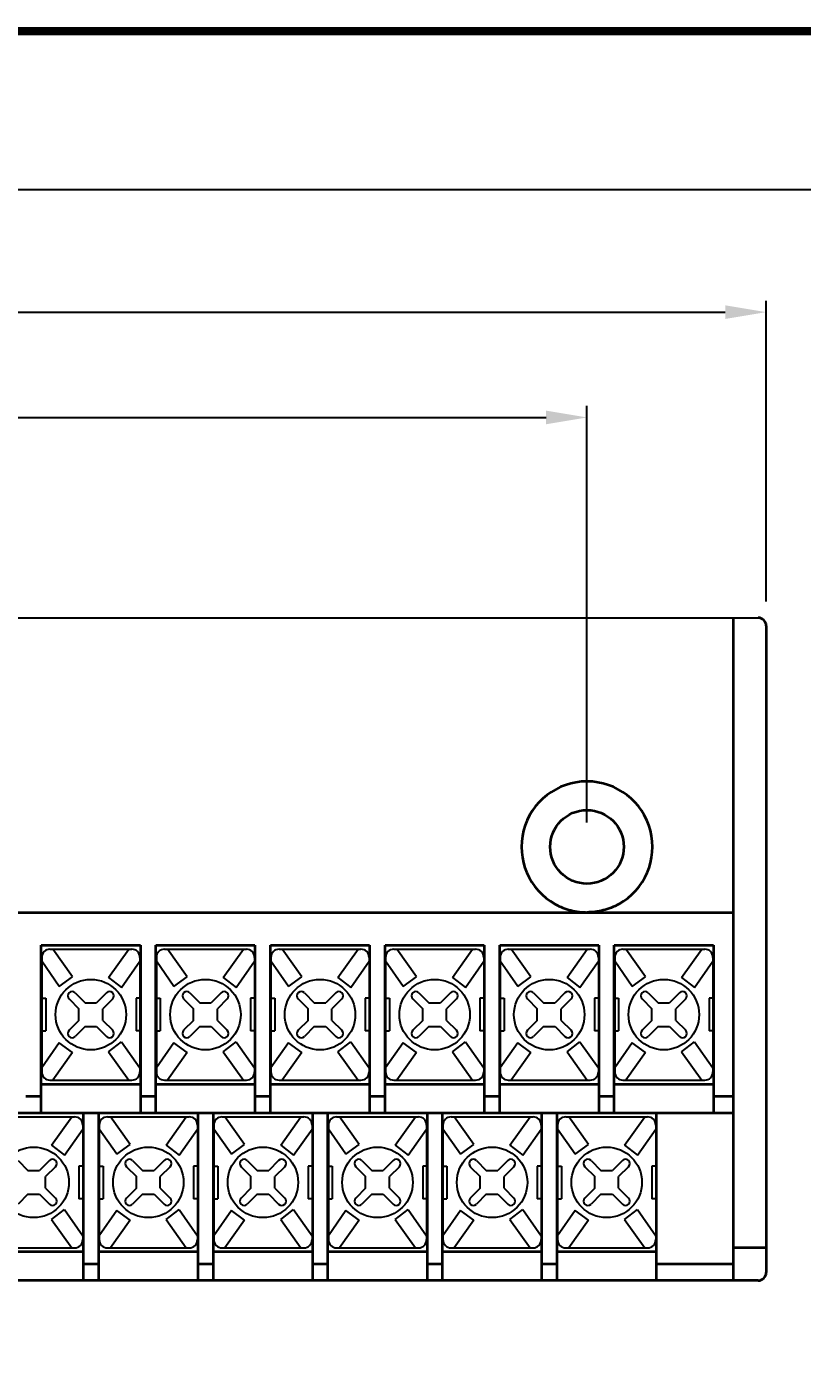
# Model space of a CAD drawing. Header units: millimetres. Extents: x 1618 to 2479, y 422 to 709.
# Drawn here: x 2261.9 to 2309.3, y 627.3 to 709.3 of the extents above; entities that cross this region are included whole.
import ezdxf

# ---------------------------------------------------------------- set-up
doc = ezdxf.new("R2010")
doc.units = ezdxf.units.MM
doc.layers.add('S', color=3, linetype='Continuous')
doc.layers.add('SHEET', color=7, linetype='Continuous')
doc.layers.add('가시적인 것(ISO)', color=7, linetype='Continuous', lineweight=35)
doc.dimstyles.get("Standard").update_dxf_attribs({"dimtxt": 0.18, "dimasz": 0.18, "dimexe": 0.18, "dimexo": 0.0625, "dimgap": 0.09, "dimtad": 0, "dimtih": 1, "dimtoh": 1, "dimdec": 4, "dimzin": 0, "dimdsep": 46, "dimtxsty": 'Standard', "dimcen": 0.09, "dimadec": 0, "dimazin": 0, "dimtfac": 1, "dimtdec": 4, "dimtofl": 0, "dimtmove": 0, "dimatfit": 3, "dimfxl": 1, "dimtolj": 1, "dimtzin": 0, "dimarcsym": 0})

# ---------------------------------------------------------------- blocks, each defined once
blk = doc.blocks.new('*D19')
at = {"color": 4, "lineweight": -2, "transparency": 16777216}
for p, q in [((2168.521, 660.716), (2168.521, 686.157)), ((2296.121, 660.716), (2296.121, 686.157)), ((2171.021, 685.457), (2293.621, 685.457))]:
    blk.add_line(p, q, dxfattribs=at)
at = {"color": 4, "transparency": 16777216}
for points in [[(2171.021, 685.874), (2171.021, 685.04), (2168.521, 685.457)], [(2293.621, 685.874), (2293.621, 685.04), (2296.121, 685.457)]]:
    blk.add_solid(points, dxfattribs=at)
at = {"layer": 'DEFPOINTS', "color": 0, "transparency": 16777216}
for p in [(2296.121, 685.457), (2168.521, 659.216), (2296.121, 659.216)]:
    blk.add_point(p, dxfattribs=at)
at = {"color": 4, "transparency": 16777216, "insert": (2232.321, 687.607), "char_height": 2.5, "attachment_point": 5}
blk.add_mtext('\\A1;127.5', dxfattribs=at)
blk = doc.blocks.new('*D20')
at = {"color": 4, "lineweight": -2, "transparency": 16777216}
for p, q in [((2158.071, 674.216), (2158.071, 692.593)), ((2307.071, 674.216), (2307.071, 692.593)), ((2160.571, 691.893), (2304.571, 691.893))]:
    blk.add_line(p, q, dxfattribs=at)
at = {"color": 4, "transparency": 16777216}
for points in [[(2160.571, 692.309), (2160.571, 691.476), (2158.071, 691.893)], [(2304.571, 692.309), (2304.571, 691.476), (2307.071, 691.893)]]:
    blk.add_solid(points, dxfattribs=at)
at = {"layer": 'DEFPOINTS', "color": 0, "transparency": 16777216}
for p in [(2307.071, 691.893), (2158.071, 672.716), (2307.071, 672.716)]:
    blk.add_point(p, dxfattribs=at)
at = {"color": 4, "transparency": 16777216, "insert": (2232.571, 694.043), "char_height": 2.5, "attachment_point": 5}
blk.add_mtext('\\A1;149', dxfattribs=at)

msp = doc.modelspace()

# ---------------------------------------------------------------- linework, layer by layer
for p, q in [((2158.571, 673.216), (2306.571, 673.216)), ((2263.888, 650.684), (2264.698, 651.276)), ((2270.888, 650.684), (2271.698, 651.276)), ((2277.888, 650.684), (2278.698, 651.276)), ((2284.888, 650.684), (2285.698, 651.276)), ((2291.888, 650.684), (2292.698, 651.276)), ((2298.888, 650.684), (2299.698, 651.276)), ((2266.904, 651.241), (2267.693, 650.625)), ((2273.904, 651.241), (2274.693, 650.625)), ((2280.904, 651.241), (2281.693, 650.625)), ((2287.904, 651.241), (2288.693, 650.625)), ((2294.904, 651.241), (2295.693, 650.625)), ((2301.904, 651.241), (2302.693, 650.625)), ((2264.698, 646.656), (2263.888, 647.248)), ((2266.904, 646.691), (2267.693, 647.307)), ((2271.698, 646.656), (2270.888, 647.248)), ((2273.904, 646.691), (2274.693, 647.307)), ((2278.698, 646.656), (2277.888, 647.248)), ((2280.904, 646.691), (2281.693, 647.307)), ((2285.698, 646.656), (2284.888, 647.248)), ((2287.904, 646.691), (2288.693, 647.307)), ((2292.698, 646.656), (2291.888, 647.248)), ((2294.904, 646.691), (2295.693, 647.307)), ((2299.698, 646.656), (2298.888, 647.248)), ((2301.904, 646.691), (2302.693, 647.307)), ((2263.414, 640.991), (2264.203, 640.375)), ((2267.398, 640.434), (2268.208, 641.026)), ((2270.414, 640.991), (2271.203, 640.375)), ((2274.398, 640.434), (2275.208, 641.026)), ((2277.414, 640.991), (2278.203, 640.375)), ((2281.398, 640.434), (2282.208, 641.026)), ((2284.414, 640.991), (2285.203, 640.375)), ((2288.398, 640.434), (2289.208, 641.026)), ((2291.414, 640.991), (2292.203, 640.375)), ((2295.398, 640.434), (2296.208, 641.026)), ((2298.414, 640.991), (2299.203, 640.375)), ((2263.414, 636.441), (2264.203, 637.057)), ((2268.208, 636.406), (2267.398, 636.998)), ((2270.414, 636.441), (2271.203, 637.057)), ((2275.208, 636.406), (2274.398, 636.998)), ((2277.414, 636.441), (2278.203, 637.057)), ((2282.208, 636.406), (2281.398, 636.998)), ((2284.414, 636.441), (2285.203, 637.057)), ((2289.208, 636.406), (2288.398, 636.998)), ((2291.414, 636.441), (2292.203, 637.057)), ((2296.208, 636.406), (2295.398, 636.998)), ((2298.414, 636.441), (2299.203, 637.057))]:
    msp.add_line(p, q)
at = {"color": 7}
for p, q in [((2263.316, 652.966), (2268.316, 652.966)), ((2264.698, 651.276), (2263.497, 652.966)), ((2266.904, 651.241), (2268.136, 652.966)), ((2270.316, 652.966), (2275.316, 652.966)), ((2271.698, 651.276), (2270.497, 652.966)), ((2273.904, 651.241), (2275.136, 652.966)), ((2277.316, 652.966), (2282.316, 652.966)), ((2278.698, 651.276), (2277.497, 652.966)), ((2280.904, 651.241), (2282.136, 652.966)), ((2284.316, 652.966), (2289.316, 652.966)), ((2285.698, 651.276), (2284.497, 652.966)), ((2287.904, 651.241), (2289.136, 652.966)), ((2291.316, 652.966), (2296.316, 652.966)), ((2292.698, 651.276), (2291.497, 652.966)), ((2294.904, 651.241), (2296.136, 652.966)), ((2298.316, 652.966), (2303.316, 652.966)), ((2299.698, 651.276), (2298.497, 652.966)), ((2301.904, 651.241), (2303.136, 652.966)), ((2262.816, 652.466), (2262.816, 645.466)), ((2263.888, 650.684), (2262.816, 652.224)), ((2267.693, 650.625), (2268.816, 652.224)), ((2268.816, 652.466), (2268.816, 645.466)), ((2269.816, 652.466), (2269.816, 645.466)), ((2270.888, 650.684), (2269.816, 652.224)), ((2274.693, 650.625), (2275.816, 652.224)), ((2275.816, 652.466), (2275.816, 645.466)), ((2276.816, 652.466), (2276.816, 645.466)), ((2277.888, 650.684), (2276.816, 652.224)), ((2281.693, 650.625), (2282.816, 652.224)), ((2282.816, 652.466), (2282.816, 645.466)), ((2283.816, 652.466), (2283.816, 645.466)), ((2284.888, 650.684), (2283.816, 652.224)), ((2288.693, 650.625), (2289.816, 652.224)), ((2289.816, 652.466), (2289.816, 645.466)), ((2290.816, 652.466), (2290.816, 645.466)), ((2291.888, 650.684), (2290.816, 652.224)), ((2295.693, 650.625), (2296.816, 652.224)), ((2296.816, 652.466), (2296.816, 645.466)), ((2297.816, 652.466), (2297.816, 645.466)), ((2298.888, 650.684), (2297.816, 652.224)), ((2302.693, 650.625), (2303.816, 652.224)), ((2303.816, 652.466), (2303.816, 645.466)), ((2264.483, 649.925), (2265.088, 649.32)), ((2264.858, 650.299), (2265.463, 649.694)), ((2265.463, 649.694), (2266.17, 649.694)), ((2266.775, 650.299), (2266.17, 649.694)), ((2267.149, 649.925), (2266.544, 649.32)), ((2271.483, 649.925), (2272.088, 649.32)), ((2271.858, 650.299), (2272.463, 649.694)), ((2272.463, 649.694), (2273.17, 649.694)), ((2273.775, 650.299), (2273.17, 649.694)), ((2274.149, 649.925), (2273.544, 649.32)), ((2278.483, 649.925), (2279.088, 649.32)), ((2278.858, 650.299), (2279.463, 649.694)), ((2279.463, 649.694), (2280.17, 649.694)), ((2280.775, 650.299), (2280.17, 649.694)), ((2281.149, 649.925), (2280.544, 649.32)), ((2285.483, 649.925), (2286.088, 649.32)), ((2285.858, 650.299), (2286.463, 649.694)), ((2286.463, 649.694), (2287.17, 649.694)), ((2287.775, 650.299), (2287.17, 649.694)), ((2288.149, 649.925), (2287.544, 649.32)), ((2292.483, 649.925), (2293.088, 649.32)), ((2292.858, 650.299), (2293.463, 649.694)), ((2293.463, 649.694), (2294.17, 649.694)), ((2294.775, 650.299), (2294.17, 649.694)), ((2295.149, 649.925), (2294.544, 649.32)), ((2299.483, 649.925), (2300.088, 649.32)), ((2299.858, 650.299), (2300.463, 649.694)), ((2300.463, 649.694), (2301.17, 649.694)), ((2301.775, 650.299), (2301.17, 649.694)), ((2302.149, 649.925), (2301.544, 649.32)), ((2265.088, 648.612), (2265.088, 649.32)), ((2266.544, 648.612), (2266.544, 649.32)), ((2272.088, 648.612), (2272.088, 649.32)), ((2273.544, 648.612), (2273.544, 649.32)), ((2279.088, 648.612), (2279.088, 649.32)), ((2280.544, 648.612), (2280.544, 649.32)), ((2286.088, 648.612), (2286.088, 649.32)), ((2287.544, 648.612), (2287.544, 649.32)), ((2293.088, 648.612), (2293.088, 649.32)), ((2294.544, 648.612), (2294.544, 649.32)), ((2300.088, 648.612), (2300.088, 649.32)), ((2301.544, 648.612), (2301.544, 649.32)), ((2265.088, 648.612), (2264.483, 648.007)), ((2265.463, 648.238), (2264.858, 647.633)), ((2265.463, 648.238), (2266.17, 648.238)), ((2266.17, 648.238), (2266.775, 647.633)), ((2266.544, 648.612), (2267.149, 648.007)), ((2272.088, 648.612), (2271.483, 648.007)), ((2272.463, 648.238), (2271.858, 647.633)), ((2272.463, 648.238), (2273.17, 648.238)), ((2273.17, 648.238), (2273.775, 647.633)), ((2273.544, 648.612), (2274.149, 648.007)), ((2279.088, 648.612), (2278.483, 648.007)), ((2279.463, 648.238), (2278.858, 647.633)), ((2279.463, 648.238), (2280.17, 648.238)), ((2280.17, 648.238), (2280.775, 647.633)), ((2280.544, 648.612), (2281.149, 648.007)), ((2286.088, 648.612), (2285.483, 648.007)), ((2286.463, 648.238), (2285.858, 647.633)), ((2286.463, 648.238), (2287.17, 648.238)), ((2287.17, 648.238), (2287.775, 647.633)), ((2287.544, 648.612), (2288.149, 648.007)), ((2293.088, 648.612), (2292.483, 648.007)), ((2293.463, 648.238), (2292.858, 647.633)), ((2293.463, 648.238), (2294.17, 648.238)), ((2294.17, 648.238), (2294.775, 647.633)), ((2294.544, 648.612), (2295.149, 648.007)), ((2300.088, 648.612), (2299.483, 648.007)), ((2300.463, 648.238), (2299.858, 647.633)), ((2300.463, 648.238), (2301.17, 648.238)), ((2301.17, 648.238), (2301.775, 647.633)), ((2301.544, 648.612), (2302.149, 648.007)), ((2263.888, 647.248), (2262.816, 645.708)), ((2267.693, 647.307), (2268.816, 645.708)), ((2270.888, 647.248), (2269.816, 645.708)), ((2274.693, 647.307), (2275.816, 645.708)), ((2277.888, 647.248), (2276.816, 645.708)), ((2281.693, 647.307), (2282.816, 645.708)), ((2284.888, 647.248), (2283.816, 645.708)), ((2288.693, 647.307), (2289.816, 645.708)), ((2291.888, 647.248), (2290.816, 645.708)), ((2295.693, 647.307), (2296.816, 645.708)), ((2298.888, 647.248), (2297.816, 645.708)), ((2302.693, 647.307), (2303.816, 645.708)), ((2264.698, 646.656), (2263.497, 644.966)), ((2266.904, 646.691), (2268.136, 644.966)), ((2271.698, 646.656), (2270.497, 644.966)), ((2273.904, 646.691), (2275.136, 644.966)), ((2278.698, 646.656), (2277.497, 644.966)), ((2280.904, 646.691), (2282.136, 644.966)), ((2285.698, 646.656), (2284.497, 644.966)), ((2287.904, 646.691), (2289.136, 644.966)), ((2292.698, 646.656), (2291.497, 644.966)), ((2294.904, 646.691), (2296.136, 644.966)), ((2299.698, 646.656), (2298.497, 644.966)), ((2301.904, 646.691), (2303.136, 644.966)), ((2263.316, 644.966), (2268.316, 644.966)), ((2270.316, 644.966), (2275.316, 644.966)), ((2277.316, 644.966), (2282.316, 644.966)), ((2284.316, 644.966), (2289.316, 644.966)), ((2291.316, 644.966), (2296.316, 644.966)), ((2298.316, 644.966), (2303.316, 644.966)), ((2259.826, 642.716), (2264.826, 642.716)), ((2263.414, 640.991), (2264.646, 642.716)), ((2266.826, 642.716), (2271.826, 642.716)), ((2268.208, 641.026), (2267.007, 642.716)), ((2270.414, 640.991), (2271.646, 642.716)), ((2273.826, 642.716), (2278.826, 642.716)), ((2275.208, 641.026), (2274.007, 642.716)), ((2277.414, 640.991), (2278.646, 642.716)), ((2280.826, 642.716), (2285.826, 642.716)), ((2282.208, 641.026), (2281.007, 642.716)), ((2284.414, 640.991), (2285.646, 642.716)), ((2287.826, 642.716), (2292.826, 642.716)), ((2289.208, 641.026), (2288.007, 642.716)), ((2291.414, 640.991), (2292.646, 642.716)), ((2294.826, 642.716), (2299.826, 642.716)), ((2296.208, 641.026), (2295.007, 642.716)), ((2298.414, 640.991), (2299.646, 642.716)), ((2264.203, 640.375), (2265.326, 641.974)), ((2265.326, 642.216), (2265.326, 635.216)), ((2266.326, 642.216), (2266.326, 635.216)), ((2267.398, 640.434), (2266.326, 641.974)), ((2271.203, 640.375), (2272.326, 641.974)), ((2272.326, 642.216), (2272.326, 635.216)), ((2273.326, 642.216), (2273.326, 635.216)), ((2274.398, 640.434), (2273.326, 641.974)), ((2278.203, 640.375), (2279.326, 641.974)), ((2279.326, 642.216), (2279.326, 635.216)), ((2280.326, 642.216), (2280.326, 635.216)), ((2281.398, 640.434), (2280.326, 641.974)), ((2285.203, 640.375), (2286.326, 641.974)), ((2286.326, 642.216), (2286.326, 635.216)), ((2287.326, 642.216), (2287.326, 635.216)), ((2288.398, 640.434), (2287.326, 641.974)), ((2292.203, 640.375), (2293.326, 641.974)), ((2293.326, 642.216), (2293.326, 635.216)), ((2294.326, 642.216), (2294.326, 635.216)), ((2295.398, 640.434), (2294.326, 641.974)), ((2299.203, 640.375), (2300.326, 641.974)), ((2300.326, 642.216), (2300.326, 635.216)), ((2261.368, 640.049), (2261.973, 639.444)), ((2263.285, 640.049), (2262.68, 639.444)), ((2268.368, 640.049), (2268.973, 639.444)), ((2270.285, 640.049), (2269.68, 639.444)), ((2275.368, 640.049), (2275.973, 639.444)), ((2277.285, 640.049), (2276.68, 639.444)), ((2282.368, 640.049), (2282.973, 639.444)), ((2284.285, 640.049), (2283.68, 639.444)), ((2289.368, 640.049), (2289.973, 639.444)), ((2291.285, 640.049), (2290.68, 639.444)), ((2296.368, 640.049), (2296.973, 639.444)), ((2298.285, 640.049), (2297.68, 639.444)), ((2261.973, 639.444), (2262.68, 639.444)), ((2263.659, 639.675), (2263.054, 639.07)), ((2263.054, 638.362), (2263.054, 639.07)), ((2267.993, 639.675), (2268.598, 639.07)), ((2268.598, 638.362), (2268.598, 639.07)), ((2268.973, 639.444), (2269.68, 639.444)), ((2270.659, 639.675), (2270.054, 639.07)), ((2270.054, 638.362), (2270.054, 639.07)), ((2274.993, 639.675), (2275.598, 639.07)), ((2275.598, 638.362), (2275.598, 639.07)), ((2275.973, 639.444), (2276.68, 639.444)), ((2277.659, 639.675), (2277.054, 639.07)), ((2277.054, 638.362), (2277.054, 639.07)), ((2281.993, 639.675), (2282.598, 639.07)), ((2282.598, 638.362), (2282.598, 639.07)), ((2282.973, 639.444), (2283.68, 639.444)), ((2284.659, 639.675), (2284.054, 639.07)), ((2284.054, 638.362), (2284.054, 639.07)), ((2288.993, 639.675), (2289.598, 639.07)), ((2289.598, 638.362), (2289.598, 639.07)), ((2289.973, 639.444), (2290.68, 639.444)), ((2291.659, 639.675), (2291.054, 639.07)), ((2291.054, 638.362), (2291.054, 639.07)), ((2295.993, 639.675), (2296.598, 639.07)), ((2296.598, 638.362), (2296.598, 639.07)), ((2296.973, 639.444), (2297.68, 639.444)), ((2298.659, 639.675), (2298.054, 639.07)), ((2298.054, 638.362), (2298.054, 639.07)), ((2263.054, 638.362), (2263.659, 637.757)), ((2268.598, 638.362), (2267.993, 637.757)), ((2270.054, 638.362), (2270.659, 637.757)), ((2275.598, 638.362), (2274.993, 637.757)), ((2277.054, 638.362), (2277.659, 637.757)), ((2282.598, 638.362), (2281.993, 637.757)), ((2284.054, 638.362), (2284.659, 637.757)), ((2289.598, 638.362), (2288.993, 637.757)), ((2291.054, 638.362), (2291.659, 637.757)), ((2296.598, 638.362), (2295.993, 637.757)), ((2298.054, 638.362), (2298.659, 637.757)), ((2261.973, 637.988), (2261.368, 637.383)), ((2261.973, 637.988), (2262.68, 637.988)), ((2262.68, 637.988), (2263.285, 637.383)), ((2268.973, 637.988), (2268.368, 637.383)), ((2268.973, 637.988), (2269.68, 637.988)), ((2269.68, 637.988), (2270.285, 637.383)), ((2275.973, 637.988), (2275.368, 637.383)), ((2275.973, 637.988), (2276.68, 637.988)), ((2276.68, 637.988), (2277.285, 637.383)), ((2282.973, 637.988), (2282.368, 637.383)), ((2282.973, 637.988), (2283.68, 637.988)), ((2283.68, 637.988), (2284.285, 637.383)), ((2289.973, 637.988), (2289.368, 637.383)), ((2289.973, 637.988), (2290.68, 637.988)), ((2290.68, 637.988), (2291.285, 637.383)), ((2296.973, 637.988), (2296.368, 637.383)), ((2296.973, 637.988), (2297.68, 637.988)), ((2297.68, 637.988), (2298.285, 637.383)), ((2264.203, 637.057), (2265.326, 635.458)), ((2267.398, 636.998), (2266.326, 635.458)), ((2271.203, 637.057), (2272.326, 635.458)), ((2274.398, 636.998), (2273.326, 635.458)), ((2278.203, 637.057), (2279.326, 635.458)), ((2281.398, 636.998), (2280.326, 635.458)), ((2285.203, 637.057), (2286.326, 635.458)), ((2288.398, 636.998), (2287.326, 635.458)), ((2292.203, 637.057), (2293.326, 635.458)), ((2295.398, 636.998), (2294.326, 635.458)), ((2299.203, 637.057), (2300.326, 635.458)), ((2263.414, 636.441), (2264.646, 634.716)), ((2268.208, 636.406), (2267.007, 634.716)), ((2270.414, 636.441), (2271.646, 634.716)), ((2275.208, 636.406), (2274.007, 634.716)), ((2277.414, 636.441), (2278.646, 634.716)), ((2282.208, 636.406), (2281.007, 634.716)), ((2284.414, 636.441), (2285.646, 634.716)), ((2289.208, 636.406), (2288.007, 634.716)), ((2291.414, 636.441), (2292.646, 634.716)), ((2296.208, 636.406), (2295.007, 634.716)), ((2298.414, 636.441), (2299.646, 634.716)), ((2259.826, 634.716), (2264.826, 634.716)), ((2266.826, 634.716), (2271.826, 634.716)), ((2273.826, 634.716), (2278.826, 634.716)), ((2280.826, 634.716), (2285.826, 634.716)), ((2287.826, 634.716), (2292.826, 634.716)), ((2294.826, 634.716), (2299.826, 634.716))]:
    msp.add_line(p, q, dxfattribs=at)
at = {"color": 4}
msp.add_lwpolyline([(2077.629, 699.394), (2463.717, 699.394), (2463.717, 566.59), (2077.629, 566.59)], close=True, dxfattribs=at)
at = {"color": 7}
for centre in [(2265.816, 648.966), (2272.816, 648.966), (2279.816, 648.966), (2286.816, 648.966), (2293.816, 648.966), (2300.816, 648.966), (2262.326, 638.716), (2269.326, 638.716), (2276.326, 638.716), (2283.326, 638.716), (2290.326, 638.716), (2297.326, 638.716)]:
    msp.add_circle(centre, 2.153, dxfattribs=at)
for centre, radius, start, end in [((2263.316, 652.466), 0.5, 90, 180), ((2268.316, 652.466), 0.5, 0, 90), ((2270.316, 652.466), 0.5, 90, 180), ((2275.316, 652.466), 0.5, 0, 90), ((2277.316, 652.466), 0.5, 90, 180), ((2282.316, 652.466), 0.5, 0, 90), ((2284.316, 652.466), 0.5, 90, 180), ((2289.316, 652.466), 0.5, 0, 90), ((2291.316, 652.466), 0.5, 90, 180), ((2296.316, 652.466), 0.5, 0, 90), ((2298.316, 652.466), 0.5, 90, 180), ((2303.316, 652.466), 0.5, 0, 90), ((2264.671, 650.112), 0.265, 45, 225), ((2266.962, 650.112), 0.265, 315, 135), ((2271.671, 650.112), 0.265, 45, 225), ((2273.962, 650.112), 0.265, 315, 135), ((2278.671, 650.112), 0.265, 45, 225), ((2280.962, 650.112), 0.265, 315, 135), ((2285.671, 650.112), 0.265, 45, 225), ((2287.962, 650.112), 0.265, 315, 135), ((2292.671, 650.112), 0.265, 45, 225), ((2294.962, 650.112), 0.265, 315, 135), ((2299.671, 650.112), 0.265, 45, 225), ((2301.962, 650.112), 0.265, 315, 135), ((2264.671, 647.82), 0.265, 135, 315), ((2266.962, 647.82), 0.265, 225, 45), ((2271.671, 647.82), 0.265, 135, 315), ((2273.962, 647.82), 0.265, 225, 45), ((2278.671, 647.82), 0.265, 135, 315), ((2280.962, 647.82), 0.265, 225, 45), ((2285.671, 647.82), 0.265, 135, 315), ((2287.962, 647.82), 0.265, 225, 45), ((2292.671, 647.82), 0.265, 135, 315), ((2294.962, 647.82), 0.265, 225, 45), ((2299.671, 647.82), 0.265, 135, 315), ((2301.962, 647.82), 0.265, 225, 45), ((2263.316, 645.466), 0.5, 180, 270), ((2268.316, 645.466), 0.5, 270, 0), ((2270.316, 645.466), 0.5, 180, 270), ((2275.316, 645.466), 0.5, 270, 0), ((2277.316, 645.466), 0.5, 180, 270), ((2282.316, 645.466), 0.5, 270, 0), ((2284.316, 645.466), 0.5, 180, 270), ((2289.316, 645.466), 0.5, 270, 0), ((2291.316, 645.466), 0.5, 180, 270), ((2296.316, 645.466), 0.5, 270, 0), ((2298.316, 645.466), 0.5, 180, 270), ((2303.316, 645.466), 0.5, 270, 0), ((2264.826, 642.216), 0.5, 0, 90), ((2266.826, 642.216), 0.5, 90, 180), ((2271.826, 642.216), 0.5, 0, 90), ((2273.826, 642.216), 0.5, 90, 180), ((2278.826, 642.216), 0.5, 0, 90), ((2280.826, 642.216), 0.5, 90, 180), ((2285.826, 642.216), 0.5, 0, 90), ((2287.826, 642.216), 0.5, 90, 180), ((2292.826, 642.216), 0.5, 0, 90), ((2294.826, 642.216), 0.5, 90, 180), ((2299.826, 642.216), 0.5, 0, 90), ((2263.472, 639.862), 0.265, 315, 135), ((2268.181, 639.862), 0.265, 45, 225), ((2270.472, 639.862), 0.265, 315, 135), ((2275.181, 639.862), 0.265, 45, 225), ((2277.472, 639.862), 0.265, 315, 135), ((2282.181, 639.862), 0.265, 45, 225), ((2284.472, 639.862), 0.265, 315, 135), ((2289.181, 639.862), 0.265, 45, 225), ((2291.472, 639.862), 0.265, 315, 135), ((2296.181, 639.862), 0.265, 45, 225), ((2298.472, 639.862), 0.265, 315, 135), ((2263.472, 637.57), 0.265, 225, 45), ((2268.181, 637.57), 0.265, 135, 315), ((2270.472, 637.57), 0.265, 225, 45), ((2275.181, 637.57), 0.265, 135, 315), ((2277.472, 637.57), 0.265, 225, 45), ((2282.181, 637.57), 0.265, 135, 315), ((2284.472, 637.57), 0.265, 225, 45), ((2289.181, 637.57), 0.265, 135, 315), ((2291.472, 637.57), 0.265, 225, 45), ((2296.181, 637.57), 0.265, 135, 315), ((2298.472, 637.57), 0.265, 225, 45), ((2264.826, 635.216), 0.5, 270, 0), ((2266.826, 635.216), 0.5, 180, 270), ((2271.826, 635.216), 0.5, 270, 0), ((2273.826, 635.216), 0.5, 180, 270), ((2278.826, 635.216), 0.5, 270, 0), ((2280.826, 635.216), 0.5, 180, 270), ((2285.826, 635.216), 0.5, 270, 0), ((2287.826, 635.216), 0.5, 180, 270), ((2292.826, 635.216), 0.5, 270, 0), ((2294.826, 635.216), 0.5, 180, 270), ((2299.826, 635.216), 0.5, 270, 0)]:
    msp.add_arc(centre, radius, start, end, dxfattribs=at)
at = {"layer": 'S', "color": 0}
for p, q in [((2262.791, 649.966), (2263.056, 649.966)), ((2263.056, 649.966), (2263.056, 647.966)), ((2268.841, 649.966), (2268.576, 649.966)), ((2268.576, 649.966), (2268.576, 647.966)), ((2269.791, 649.966), (2270.056, 649.966)), ((2270.056, 649.966), (2270.056, 647.966)), ((2275.841, 649.966), (2275.576, 649.966)), ((2275.576, 649.966), (2275.576, 647.966)), ((2276.791, 649.966), (2277.056, 649.966)), ((2277.056, 649.966), (2277.056, 647.966)), ((2282.841, 649.966), (2282.576, 649.966)), ((2282.576, 649.966), (2282.576, 647.966)), ((2283.791, 649.966), (2284.056, 649.966)), ((2284.056, 649.966), (2284.056, 647.966)), ((2289.841, 649.966), (2289.576, 649.966)), ((2289.576, 649.966), (2289.576, 647.966)), ((2290.791, 649.966), (2291.056, 649.966)), ((2291.056, 649.966), (2291.056, 647.966)), ((2296.841, 649.966), (2296.576, 649.966)), ((2296.576, 649.966), (2296.576, 647.966)), ((2297.791, 649.966), (2298.056, 649.966)), ((2298.056, 649.966), (2298.056, 647.966)), ((2303.841, 649.966), (2303.576, 649.966)), ((2303.576, 649.966), (2303.576, 647.966)), ((2262.791, 647.966), (2263.056, 647.966)), ((2268.841, 647.966), (2268.576, 647.966)), ((2269.791, 647.966), (2270.056, 647.966)), ((2275.841, 647.966), (2275.576, 647.966)), ((2276.791, 647.966), (2277.056, 647.966)), ((2282.841, 647.966), (2282.576, 647.966)), ((2283.791, 647.966), (2284.056, 647.966)), ((2289.841, 647.966), (2289.576, 647.966)), ((2290.791, 647.966), (2291.056, 647.966)), ((2296.841, 647.966), (2296.576, 647.966)), ((2297.791, 647.966), (2298.056, 647.966)), ((2303.841, 647.966), (2303.576, 647.966)), ((2265.351, 639.716), (2265.086, 639.716)), ((2265.086, 639.716), (2265.086, 637.716)), ((2266.301, 639.716), (2266.566, 639.716)), ((2266.566, 639.716), (2266.566, 637.716)), ((2272.351, 639.716), (2272.086, 639.716)), ((2272.086, 639.716), (2272.086, 637.716)), ((2273.301, 639.716), (2273.566, 639.716)), ((2273.566, 639.716), (2273.566, 637.716)), ((2279.351, 639.716), (2279.086, 639.716)), ((2279.086, 639.716), (2279.086, 637.716)), ((2280.301, 639.716), (2280.566, 639.716)), ((2280.566, 639.716), (2280.566, 637.716)), ((2286.351, 639.716), (2286.086, 639.716)), ((2286.086, 639.716), (2286.086, 637.716)), ((2287.301, 639.716), (2287.566, 639.716)), ((2287.566, 639.716), (2287.566, 637.716)), ((2293.351, 639.716), (2293.086, 639.716)), ((2293.086, 639.716), (2293.086, 637.716)), ((2294.301, 639.716), (2294.566, 639.716)), ((2294.566, 639.716), (2294.566, 637.716)), ((2300.351, 639.716), (2300.086, 639.716)), ((2300.086, 639.716), (2300.086, 637.716)), ((2265.351, 637.716), (2265.086, 637.716)), ((2266.301, 637.716), (2266.566, 637.716)), ((2272.351, 637.716), (2272.086, 637.716)), ((2273.301, 637.716), (2273.566, 637.716)), ((2279.351, 637.716), (2279.086, 637.716)), ((2280.301, 637.716), (2280.566, 637.716)), ((2286.351, 637.716), (2286.086, 637.716)), ((2287.301, 637.716), (2287.566, 637.716)), ((2293.351, 637.716), (2293.086, 637.716)), ((2294.301, 637.716), (2294.566, 637.716)), ((2300.351, 637.716), (2300.086, 637.716))]:
    msp.add_line(p, q, dxfattribs=at)
at = {"layer": 'SHEET', "const_width": 0.527}
msp.add_lwpolyline([(2065.859, 637.967), (2065.859, 422.629), (2478.916, 422.629), (2478.916, 637.967), (2478.916, 709.062), (2325.029, 709.062), (2065.859, 709.062)], close=True, dxfattribs=at)
at = {"layer": '가시적인 것(ISO)'}
for p, q in [((2305.071, 632.716), (2305.071, 673.216)), ((2307.071, 672.716), (2307.071, 633.216)), ((2160.071, 655.216), (2305.071, 655.216)), ((2262.791, 642.966), (2262.791, 653.216)), ((2262.791, 653.216), (2268.841, 653.216)), ((2268.841, 653.216), (2268.841, 642.966)), ((2269.791, 642.966), (2269.791, 653.216)), ((2269.791, 653.216), (2275.841, 653.216)), ((2275.841, 653.216), (2275.841, 642.966)), ((2276.791, 642.966), (2276.791, 653.216)), ((2276.791, 653.216), (2282.841, 653.216)), ((2282.841, 653.216), (2282.841, 642.966)), ((2283.791, 642.966), (2283.791, 653.216)), ((2283.791, 653.216), (2289.841, 653.216)), ((2289.841, 653.216), (2289.841, 642.966)), ((2290.791, 642.966), (2290.791, 653.216)), ((2290.791, 653.216), (2296.841, 653.216)), ((2296.841, 653.216), (2296.841, 642.966)), ((2297.791, 642.966), (2297.791, 653.216)), ((2297.791, 653.216), (2303.841, 653.216)), ((2303.841, 653.216), (2303.841, 642.966)), ((2262.791, 644.716), (2268.841, 644.716)), ((2269.791, 644.716), (2275.841, 644.716)), ((2276.791, 644.716), (2282.841, 644.716)), ((2283.791, 644.716), (2289.841, 644.716)), ((2290.791, 644.716), (2296.841, 644.716)), ((2297.791, 644.716), (2303.841, 644.716)), ((2262.791, 643.966), (2261.841, 643.966)), ((2269.791, 643.966), (2268.841, 643.966)), ((2276.791, 643.966), (2275.841, 643.966)), ((2283.791, 643.966), (2282.841, 643.966)), ((2290.791, 643.966), (2289.841, 643.966)), ((2297.791, 643.966), (2296.841, 643.966)), ((2305.071, 643.966), (2303.841, 643.966)), ((2229.571, 642.966), (2305.071, 642.966)), ((2265.351, 642.966), (2265.351, 632.716)), ((2266.301, 632.716), (2266.301, 642.966)), ((2272.351, 642.966), (2272.351, 632.716)), ((2273.301, 632.716), (2273.301, 642.966)), ((2279.351, 642.966), (2279.351, 632.716)), ((2280.301, 632.716), (2280.301, 642.966)), ((2286.351, 642.966), (2286.351, 632.716)), ((2287.301, 632.716), (2287.301, 642.966)), ((2293.351, 642.966), (2293.351, 632.716)), ((2294.301, 632.716), (2294.301, 642.966)), ((2300.351, 642.966), (2300.351, 632.716)), ((2265.351, 634.466), (2259.301, 634.466)), ((2272.351, 634.466), (2266.301, 634.466)), ((2279.351, 634.466), (2273.301, 634.466)), ((2286.351, 634.466), (2280.301, 634.466)), ((2293.351, 634.466), (2287.301, 634.466)), ((2300.351, 634.466), (2294.301, 634.466)), ((2307.071, 634.712), (2305.071, 634.712)), ((2307.071, 634.712), (2307.071, 634.762)), ((2266.301, 633.716), (2265.351, 633.716)), ((2273.301, 633.716), (2272.351, 633.716)), ((2280.301, 633.716), (2279.351, 633.716)), ((2287.301, 633.716), (2286.351, 633.716)), ((2294.301, 633.716), (2293.351, 633.716)), ((2305.071, 633.716), (2300.351, 633.716)), ((2306.571, 632.716), (2158.571, 632.716))]:
    msp.add_line(p, q, dxfattribs=at)
msp.add_circle((2296.121, 659.216), 2.25, dxfattribs=at)
for centre, radius, start, end in [((2306.571, 672.716), 0.5, 0, 90), ((2296.121, 659.216), 4, 298.95502, 241.04498), ((2306.571, 633.216), 0.5, 270, 0)]:
    msp.add_arc(centre, radius, start, end, dxfattribs=at)
for points, knots in [([(2294.185, 655.716), (2294.476, 655.555), (2294.801, 655.425), (2295.467, 655.255), (2295.808, 655.216), (2296.121, 655.216)], [0.4122226, 0.4122226, 0.4122226, 0.4122226, 0.5120288, 0.5120288, 0.611835, 0.611835, 0.611835, 0.611835]), ([(2298.058, 655.716), (2297.767, 655.555), (2297.442, 655.425), (2296.776, 655.255), (2296.435, 655.216), (2296.121, 655.216)], [-0.1996124, -0.1996124, -0.1996124, -0.1996124, -0.0998062, -0.0998062, 0, 0, 0, 0])]:
    msp.add_open_spline(points, degree=3, knots=knots, dxfattribs=at)

# ---------------------------------------------------------------- dimensions: what is measured, and where the dimension line sits
at = {"color": 0}
dim = msp.add_linear_dim(base=(2307.071, 691.893), p1=(2158.071, 672.716), p2=(2307.071, 672.716), dimstyle='Standard', override={"dimtxt": 2.5, "dimasz": 2.5, "dimexe": 0.7, "dimexo": 1.5, "dimgap": 0.9, "dimtad": 1, "dimtih": 0, "dimtoh": 0, "dimdec": 1, "dimzin": 8, "dimcen": 2.5, "dimclrd": 4, "dimclre": 4, "dimclrt": 4, "dimtofl": 1}, dxfattribs=at)
dim.commit()
dim.dimension.update_dxf_attribs({"geometry": '*D20', "text_midpoint": (2232.571, 694.043)})
dim = msp.add_linear_dim(base=(2296.121, 685.457), p1=(2168.521, 659.216), p2=(2296.121, 659.216), text='127.5', dimstyle='Standard', override={"dimtxt": 2.5, "dimasz": 2.5, "dimexe": 0.7, "dimexo": 1.5, "dimgap": 0.9, "dimtad": 1, "dimtih": 0, "dimtoh": 0, "dimdec": 1, "dimzin": 8, "dimcen": 2.5, "dimclrd": 4, "dimclre": 4, "dimclrt": 4, "dimtofl": 1}, dxfattribs=at)
dim.commit()
dim.dimension.update_dxf_attribs({"geometry": '*D19', "text_midpoint": (2232.321, 687.607)})

doc.saveas('drawing.dxf')
